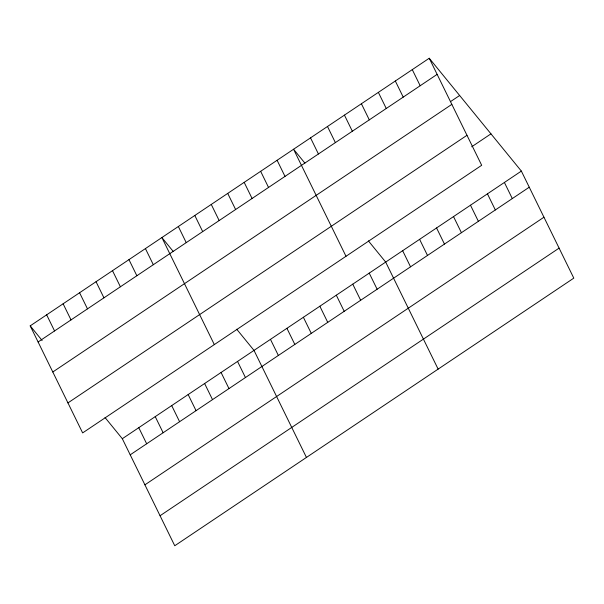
<?xml version="1.0" encoding="UTF-8"?>
<svg xmlns="http://www.w3.org/2000/svg" width="604" height="604" viewBox="0 0 604 604"><rect width="100%" height="100%" fill="white"/><g stroke="black" fill="none" stroke-linecap="round" stroke-linejoin="round"><path stroke-width="0.91" d="M429.24 58.248L481.682 165.292L82.642 432.909L30.2 325.866L429.24 58.248L521.358 171.091L573.8 278.134L174.76 545.752L122.318 438.708L105.036 417.53M38.097 341.985L437.137 74.368M450.388 101.691L459.644 95.492M52.797 371.988L451.837 104.371M67.942 402.906L466.983 135.288M471.694 146.78L490.961 133.854M122.318 438.708L521.358 171.091M130.215 454.82L529.255 187.21M144.915 484.831L543.955 217.213M160.06 515.74L559.1 248.123M304.892 163.118L293.567 149.241L346.009 256.285M368.402 240.905L385.684 262.083L438.126 369.119M173.212 251.43L161.887 237.553L214.322 344.597M236.715 329.218L254.005 350.396L306.439 457.432M30.2 325.866L42.121 340.475M504.4 182.468L512.298 198.58M487.443 193.839L495.34 209.95M412.283 69.626L420.18 85.738M470.486 205.209L478.376 221.328M395.326 80.996L403.215 97.116M453.521 216.587L461.418 232.699M378.361 92.374L386.258 108.486M436.564 227.957L444.461 244.076M361.403 103.745L369.301 119.864M419.606 239.335L427.504 255.447M344.446 115.122L352.343 131.234M402.649 250.705L410.539 266.825M327.489 126.493L335.379 142.612M310.524 137.871L318.421 153.982M369.225 273.121L377.123 289.233M352.766 284.159L360.663 300.271M277.108 160.279L285.005 176.398M336.307 295.197L344.197 311.317M260.649 171.317L268.538 187.436M319.848 306.236L327.738 322.355M244.19 182.363L252.079 198.474M303.382 317.274L311.279 333.393M227.723 193.401L235.62 209.512M286.923 328.319L294.82 344.431M211.264 204.439L219.161 220.551M270.464 339.357L278.361 355.469M194.805 215.477L202.702 231.589M178.346 226.515L186.236 242.634M237.546 361.434L245.435 377.545M221.079 372.472L228.976 388.591M145.421 248.591L153.318 264.711M204.62 383.51L212.517 399.629M128.962 259.637L136.859 275.749M188.161 394.548L196.058 410.667M112.503 270.675L120.4 286.787M171.702 405.594L179.599 421.705M96.044 281.713L103.933 297.825M155.243 416.632L163.133 432.743M79.585 292.751L87.474 308.863M138.777 427.67L146.674 443.781M63.118 303.789L71.015 319.909M46.659 314.827L54.556 330.947"/></g></svg>
